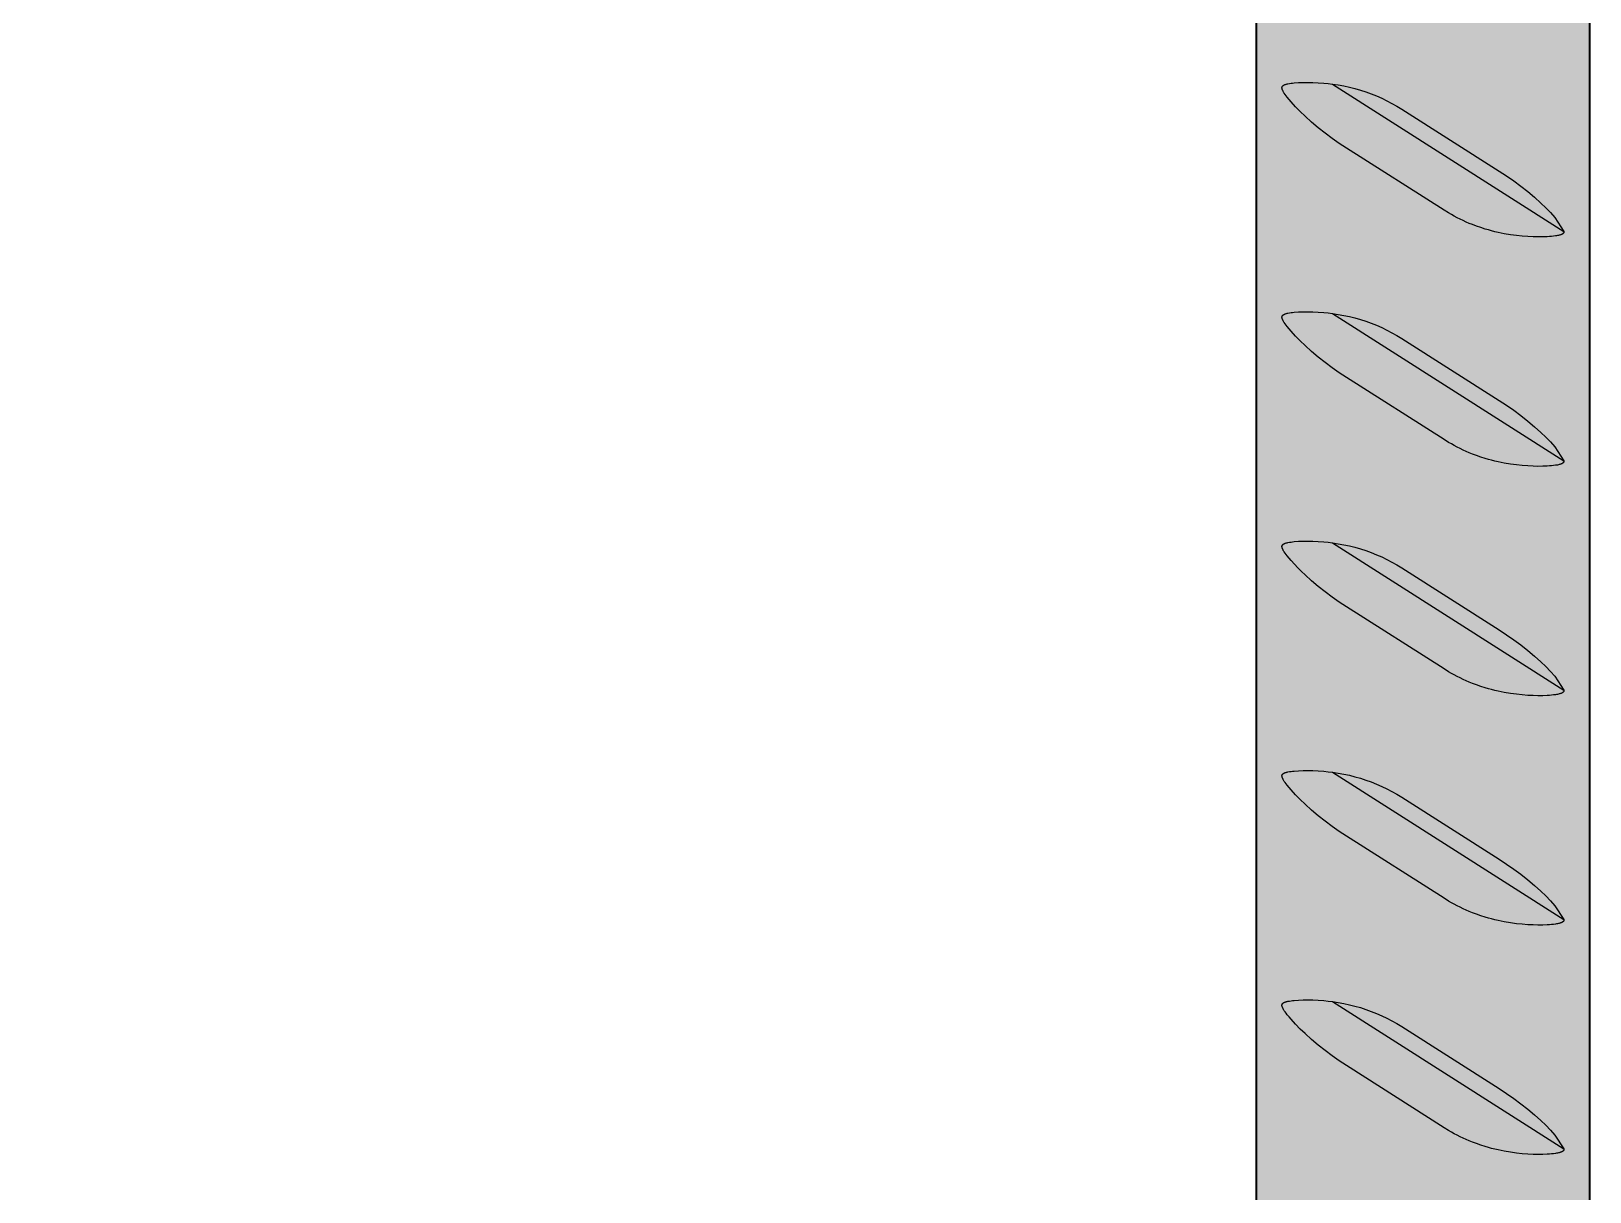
# Model space of a CAD drawing. Header units: millimetres. Extents: x -8 to 1608, y -703 to 404.
# Drawn here: x 1454.6 to 1529.3, y 291 to 346.7 of the extents above; entities that cross this region are included whole.
import ezdxf

# ---------------------------------------------------------------- set-up
doc = ezdxf.new("R2010")
doc.units = ezdxf.units.MM
doc.layers.add('Blocks', color=7, linetype='Continuous')
doc.layers.add('Blocks$Fill', color=7, linetype='Continuous', true_color=0xffffff)
doc.layers.add('Blocks$Inner', color=7, linetype='Continuous', lineweight=25, true_color=0x007f00)
doc.layers.add('Blocks$Outline', color=7, linetype='Continuous', lineweight=35, true_color=0xff3f3f)

# ---------------------------------------------------------------- blocks, each defined once
blk = doc.blocks.new('Rebar Coffee Table Side')
at = {"layer": 'Blocks$Fill'}
h = blk.add_hatch(color=256, dxfattribs=at)
h.paths.add_polyline_path([(94.85, 185.249), (95.1, 184.98), (108.803, 184.98), (550.85, 184.98), (550.85, 4), (550.851, 1.932), (550.855, 1.864), (550.861, 1.795), (550.869, 1.728), (550.879, 1.66), (550.892, 1.593), (550.907, 1.526), (550.924, 1.46), (550.944, 1.395), (550.966, 1.33), (550.99, 1.266), (551.016, 1.203), (551.044, 1.141), (551.074, 1.08), (551.107, 1.02), (551.141, 0.961), (551.178, 0.903), (551.216, 0.847), (551.257, 0.792), (551.299, 0.738), (551.343, 0.686), (551.389, 0.635), (551.436, 0.586), (551.485, 0.538), (551.536, 0.493), (551.588, 0.449), (551.642, 0.406), (551.697, 0.366), (551.753, 0.328), (551.811, 0.291), (551.87, 0.257), (551.93, 0.224), (551.991, 0.194), (552.053, 0.166), (552.116, 0.139), (552.18, 0.115), (552.245, 0.094), (552.311, 0.074), (552.377, 0.057), (552.443, 0.042), (552.51, 0.029), (552.578, 0.019), (552.646, 0.01), (552.714, 0.005), (552.782, 0.001), (552.85, 0), (564.919, 0.001), (564.987, 0.005), (565.055, 0.01), (565.123, 0.019), (565.19, 0.029), (565.257, 0.042), (565.324, 0.057), (565.39, 0.074), (565.455, 0.094), (565.52, 0.115), (565.584, 0.139), (565.647, 0.166), (565.709, 0.194), (565.77, 0.224), (565.83, 0.257), (565.889, 0.291), (565.947, 0.328), (566.004, 0.366), (566.059, 0.406), (566.112, 0.449), (566.165, 0.493), (566.215, 0.538), (566.264, 0.586), (566.312, 0.635), (566.358, 0.686), (566.402, 0.738), (566.444, 0.792), (566.484, 0.847), (566.523, 0.903), (566.559, 0.961), (566.594, 1.02), (566.626, 1.08), (566.656, 1.141), (566.685, 1.203), (566.711, 1.266), (566.735, 1.33), (566.757, 1.395), (566.776, 1.46), (566.793, 1.526), (566.808, 1.593), (566.821, 1.66), (566.832, 1.728), (566.84, 1.795), (566.846, 1.864), (566.849, 1.932), (566.85, 2), (566.85, 397), (559.345, 397), (550.851, 397), (550.85, 385.98), (429.135, 385.98), (428.886, 386), (546.85, 386), (547.85, 387), (547.85, 403), (546.85, 404), (98.85, 404), (97.85, 403), (97.85, 387), (98.85, 386), (216.815, 386), (216.565, 385.98), (95.1, 385.98), (94.851, 385.722), (94.85, 397), (91.783, 397), (87.794, 397), (86.355, 397), (78.85, 397), (78.85, 3), (78.851, 1.932), (78.855, 1.864), (78.861, 1.795), (78.869, 1.728), (78.879, 1.66), (78.892, 1.593), (78.907, 1.526), (78.924, 1.46), (78.944, 1.395), (78.966, 1.33), (78.99, 1.266), (79.016, 1.203), (79.044, 1.141), (79.074, 1.08), (79.107, 1.02), (79.141, 0.961), (79.178, 0.903), (79.216, 0.847), (79.257, 0.792), (79.299, 0.738), (79.343, 0.686), (79.389, 0.635), (79.436, 0.586), (79.485, 0.538), (79.536, 0.493), (79.588, 0.449), (79.642, 0.406), (79.697, 0.366), (79.753, 0.328), (79.811, 0.291), (79.87, 0.257), (79.93, 0.224), (79.991, 0.194), (80.053, 0.166), (80.116, 0.139), (80.18, 0.115), (80.245, 0.094), (80.311, 0.074), (80.377, 0.057), (80.443, 0.042), (80.51, 0.029), (80.578, 0.019), (80.646, 0.01), (80.714, 0.005), (80.782, 0.001), (80.85, 0), (92.919, 0.001), (92.987, 0.005), (93.055, 0.01), (93.123, 0.019), (93.19, 0.029), (93.257, 0.042), (93.324, 0.057), (93.39, 0.074), (93.455, 0.094), (93.52, 0.115), (93.584, 0.139), (93.647, 0.166), (93.709, 0.194), (93.77, 0.224), (93.83, 0.257), (93.889, 0.291), (93.947, 0.328), (94.004, 0.366), (94.059, 0.406), (94.112, 0.449), (94.165, 0.493), (94.215, 0.538), (94.264, 0.586), (94.312, 0.635), (94.358, 0.686), (94.402, 0.738), (94.444, 0.792), (94.484, 0.847), (94.523, 0.903), (94.559, 0.961), (94.594, 1.02), (94.626, 1.08), (94.656, 1.141), (94.685, 1.203), (94.711, 1.266), (94.735, 1.33), (94.757, 1.395), (94.776, 1.46), (94.793, 1.526), (94.808, 1.593), (94.821, 1.66), (94.832, 1.728), (94.84, 1.795), (94.846, 1.864), (94.849, 1.932), (94.85, 2)], flags=0)
h.paths.add_polyline_path([(322.147, 200.98), (95.1, 200.98), (94.851, 200.722), (94.85, 370.247), (95.1, 369.98), (108.803, 369.98), (550.85, 369.98), (550.85, 200.98), (404.73, 200.98), (323.635, 200.98)], flags=0)
at = {"layer": 'Blocks$Inner'}
for points in [[(566.85, 4), (566.85, 397)], [(272.73, 369.98), (338.73, 369.98), (404.73, 369.98), (550.85, 369.98), (550.85, 200.98), (404.73, 200.98), (338.73, 200.98), (272.73, 200.98)], [(554.518, 344.159), (554.788, 344.119), (555.057, 344.07), (555.325, 344.012), (555.59, 343.946), (555.853, 343.87), (556.113, 343.786), (556.371, 343.693), (556.625, 343.592), (556.875, 343.482), (557.122, 343.364), (557.365, 343.238), (557.603, 343.103), (557.837, 342.961), (562.507, 339.986), (562.859, 339.756), (563.204, 339.516), (563.541, 339.264), (563.87, 339.003), (564.19, 338.732), (564.503, 338.451), (564.734, 338.228), (564.959, 337.998), (565.175, 337.76), (565.609, 337.094), (565.61, 337.09), (565.609, 337.086), (565.609, 337.082), (565.609, 337.078), (565.609, 337.074), (565.608, 337.07), (565.608, 337.067), (565.607, 337.063), (565.606, 337.059), (565.605, 337.056), (565.604, 337.052), (565.603, 337.048), (565.602, 337.045), (565.601, 337.041), (565.599, 337.038), (565.598, 337.035), (565.597, 337.033), (565.596, 337.031), (565.594, 337.028), (565.592, 337.024), (565.59, 337.021), (565.588, 337.018), (565.586, 337.015), (565.583, 337.012), (565.581, 337.009), (565.578, 337.006), (565.576, 337.003), (565.573, 337), (565.57, 336.997), (565.567, 336.995), (565.565, 336.992), (565.562, 336.99), (565.559, 336.987), (565.555, 336.984), (565.551, 336.981), (565.547, 336.978), (565.543, 336.975), (565.538, 336.972), (565.534, 336.97), (565.53, 336.967), (565.526, 336.965), (565.517, 336.96), (565.508, 336.955), (565.499, 336.951), (565.49, 336.947), (565.477, 336.942), (565.464, 336.937), (565.451, 336.932), (565.438, 336.928), (565.412, 336.92), (565.385, 336.913), (565.342, 336.902), (565.297, 336.893), (565.252, 336.885), (565.207, 336.878), (565.113, 336.865), (565.018, 336.855), (564.915, 336.846), (564.81, 336.84), (564.592, 336.831), (564.365, 336.829), (564.129, 336.834), (563.875, 336.846), (563.61, 336.866), (563.328, 336.896), (563.047, 336.935), (562.748, 336.986), (562.451, 337.047), (562.296, 337.083), (562.142, 337.122), (561.989, 337.164), (561.836, 337.209), (561.623, 337.276), (561.412, 337.35), (561.222, 337.421), (561.072, 337.482), (560.924, 337.545), (560.776, 337.612), (560.63, 337.682), (560.49, 337.752), (560.352, 337.825), (560.215, 337.901), (560.08, 337.98), (559.864, 338.113), (555.193, 341.088), (554.841, 341.318), (554.497, 341.558), (554.16, 341.81), (553.831, 342.071), (553.51, 342.342), (553.198, 342.624), (552.966, 342.846), (552.742, 343.076), (552.525, 343.314), (552.432, 343.422), (552.342, 343.533), (552.291, 343.6), (552.242, 343.668), (552.204, 343.722), (552.187, 343.749), (552.169, 343.777), (552.156, 343.8), (552.143, 343.823), (552.131, 343.847), (552.125, 343.859), (552.12, 343.871), (552.116, 343.88), (552.112, 343.889), (552.109, 343.898), (552.105, 343.908), (552.102, 343.917), (552.1, 343.926), (552.097, 343.936), (552.096, 343.941), (552.095, 343.946), (552.094, 343.953), (552.093, 343.96), (552.092, 343.964), (552.092, 343.968), (552.091, 343.972), (552.091, 343.975), (552.091, 343.979), (552.091, 343.983), (552.091, 343.987), (552.091, 343.99), (552.091, 343.994), (552.092, 343.998), (552.092, 344.002), (552.092, 344.005), (552.093, 344.009), (552.094, 344.012), (552.094, 344.015), (552.095, 344.018), (552.096, 344.021), (552.097, 344.025), (552.098, 344.028), (552.099, 344.031), (552.101, 344.034), (552.102, 344.037), (552.103, 344.04), (552.105, 344.043), (552.106, 344.046), (552.108, 344.049), (552.11, 344.052), (552.111, 344.054), (552.113, 344.057), (552.116, 344.06), (552.118, 344.063), (552.12, 344.066), (552.123, 344.069), (552.125, 344.072), (552.128, 344.074), (552.13, 344.077), (552.133, 344.08), (552.136, 344.082), (552.139, 344.084), (552.142, 344.087), (552.145, 344.089), (552.148, 344.091), (552.154, 344.096), (552.157, 344.099), (552.161, 344.101), (552.165, 344.104), (552.169, 344.106), (552.178, 344.111), (552.186, 344.115), (552.194, 344.119), (552.203, 344.123), (552.211, 344.127), (552.22, 344.131), (552.232, 344.135), (552.243, 344.14), (552.255, 344.144), (552.267, 344.148), (552.291, 344.155), (552.315, 344.161), (552.342, 344.168), (552.37, 344.174), (552.448, 344.189), (552.526, 344.201), (552.604, 344.211), (552.682, 344.219), (552.891, 344.235), (553.108, 344.243), (553.335, 344.245), (553.571, 344.24), (553.831, 344.228), (554.091, 344.208), (554.304, 344.186), (554.518, 344.159), (565.609, 337.094)], [(554.518, 333.159), (554.788, 333.119), (555.057, 333.07), (555.325, 333.012), (555.59, 332.946), (555.853, 332.87), (556.113, 332.786), (556.371, 332.693), (556.625, 332.592), (556.875, 332.482), (557.122, 332.364), (557.365, 332.238), (557.603, 332.103), (557.837, 331.961), (562.507, 328.986), (562.859, 328.756), (563.204, 328.516), (563.541, 328.264), (563.87, 328.003), (564.19, 327.732), (564.503, 327.451), (564.734, 327.228), (564.959, 326.998), (565.175, 326.76), (565.609, 326.094), (565.61, 326.09), (565.609, 326.086), (565.609, 326.082), (565.609, 326.078), (565.609, 326.074), (565.608, 326.07), (565.608, 326.067), (565.607, 326.063), (565.606, 326.059), (565.605, 326.056), (565.604, 326.052), (565.603, 326.048), (565.602, 326.045), (565.601, 326.041), (565.599, 326.038), (565.598, 326.035), (565.597, 326.033), (565.596, 326.031), (565.594, 326.028), (565.592, 326.024), (565.59, 326.021), (565.588, 326.018), (565.586, 326.015), (565.583, 326.012), (565.581, 326.009), (565.578, 326.006), (565.576, 326.003), (565.573, 326), (565.57, 325.997), (565.567, 325.995), (565.565, 325.992), (565.562, 325.99), (565.559, 325.987), (565.555, 325.984), (565.551, 325.981), (565.547, 325.978), (565.543, 325.975), (565.538, 325.972), (565.534, 325.97), (565.53, 325.967), (565.526, 325.965), (565.517, 325.96), (565.508, 325.955), (565.499, 325.951), (565.49, 325.947), (565.477, 325.942), (565.464, 325.937), (565.451, 325.932), (565.438, 325.928), (565.412, 325.92), (565.385, 325.913), (565.342, 325.902), (565.297, 325.893), (565.252, 325.885), (565.207, 325.878), (565.113, 325.865), (565.018, 325.855), (564.915, 325.846), (564.81, 325.84), (564.592, 325.831), (564.365, 325.829), (564.129, 325.834), (563.875, 325.846), (563.61, 325.866), (563.328, 325.896), (563.047, 325.935), (562.748, 325.986), (562.451, 326.047), (562.296, 326.083), (562.142, 326.122), (561.989, 326.164), (561.836, 326.209), (561.623, 326.276), (561.412, 326.35), (561.222, 326.421), (561.072, 326.482), (560.924, 326.545), (560.776, 326.612), (560.63, 326.682), (560.49, 326.752), (560.352, 326.825), (560.215, 326.901), (560.08, 326.98), (559.864, 327.113), (555.193, 330.088), (554.841, 330.318), (554.497, 330.558), (554.16, 330.81), (553.831, 331.071), (553.51, 331.342), (553.198, 331.624), (552.966, 331.846), (552.742, 332.076), (552.525, 332.314), (552.432, 332.422), (552.342, 332.533), (552.291, 332.6), (552.242, 332.668), (552.204, 332.722), (552.187, 332.749), (552.169, 332.777), (552.156, 332.8), (552.143, 332.823), (552.131, 332.847), (552.125, 332.859), (552.12, 332.871), (552.116, 332.88), (552.112, 332.889), (552.109, 332.898), (552.105, 332.908), (552.102, 332.917), (552.1, 332.926), (552.097, 332.936), (552.096, 332.941), (552.095, 332.946), (552.094, 332.953), (552.093, 332.96), (552.092, 332.964), (552.092, 332.968), (552.091, 332.972), (552.091, 332.975), (552.091, 332.979), (552.091, 332.983), (552.091, 332.987), (552.091, 332.99), (552.091, 332.994), (552.092, 332.998), (552.092, 333.002), (552.092, 333.005), (552.093, 333.009), (552.094, 333.012), (552.094, 333.015), (552.095, 333.018), (552.096, 333.021), (552.097, 333.025), (552.098, 333.028), (552.099, 333.031), (552.101, 333.034), (552.102, 333.037), (552.103, 333.04), (552.105, 333.043), (552.106, 333.046), (552.108, 333.049), (552.11, 333.052), (552.111, 333.054), (552.113, 333.057), (552.116, 333.06), (552.118, 333.063), (552.12, 333.066), (552.123, 333.069), (552.125, 333.072), (552.128, 333.074), (552.13, 333.077), (552.133, 333.08), (552.136, 333.082), (552.139, 333.084), (552.142, 333.087), (552.145, 333.089), (552.148, 333.091), (552.154, 333.096), (552.157, 333.099), (552.161, 333.101), (552.165, 333.104), (552.169, 333.106), (552.178, 333.111), (552.186, 333.115), (552.194, 333.119), (552.203, 333.123), (552.211, 333.127), (552.22, 333.131), (552.232, 333.135), (552.243, 333.14), (552.255, 333.144), (552.267, 333.148), (552.291, 333.155), (552.315, 333.161), (552.342, 333.168), (552.37, 333.174), (552.448, 333.189), (552.526, 333.201), (552.604, 333.211), (552.682, 333.219), (552.891, 333.235), (553.108, 333.243), (553.335, 333.245), (553.571, 333.24), (553.831, 333.228), (554.091, 333.208), (554.304, 333.186), (554.518, 333.159), (565.609, 326.094)], [(554.518, 322.159), (554.788, 322.119), (555.057, 322.07), (555.325, 322.012), (555.59, 321.946), (555.853, 321.87), (556.113, 321.786), (556.371, 321.693), (556.625, 321.592), (556.875, 321.482), (557.122, 321.364), (557.365, 321.238), (557.603, 321.103), (557.837, 320.961), (562.507, 317.986), (562.859, 317.756), (563.204, 317.516), (563.541, 317.264), (563.87, 317.003), (564.19, 316.732), (564.503, 316.451), (564.734, 316.228), (564.959, 315.998), (565.175, 315.76), (565.609, 315.094), (565.61, 315.09), (565.609, 315.086), (565.609, 315.082), (565.609, 315.078), (565.609, 315.074), (565.608, 315.07), (565.608, 315.067), (565.607, 315.063), (565.606, 315.059), (565.605, 315.056), (565.604, 315.052), (565.603, 315.048), (565.602, 315.045), (565.601, 315.041), (565.599, 315.038), (565.598, 315.035), (565.597, 315.033), (565.596, 315.031), (565.594, 315.028), (565.592, 315.024), (565.59, 315.021), (565.588, 315.018), (565.586, 315.015), (565.583, 315.012), (565.581, 315.009), (565.578, 315.006), (565.576, 315.003), (565.573, 315), (565.57, 314.997), (565.567, 314.995), (565.565, 314.992), (565.562, 314.99), (565.559, 314.987), (565.555, 314.984), (565.551, 314.981), (565.547, 314.978), (565.543, 314.975), (565.538, 314.972), (565.534, 314.97), (565.53, 314.967), (565.526, 314.965), (565.517, 314.96), (565.508, 314.955), (565.499, 314.951), (565.49, 314.947), (565.477, 314.942), (565.464, 314.937), (565.451, 314.932), (565.438, 314.928), (565.412, 314.92), (565.385, 314.913), (565.342, 314.902), (565.297, 314.893), (565.252, 314.885), (565.207, 314.878), (565.113, 314.865), (565.018, 314.855), (564.915, 314.846), (564.81, 314.84), (564.592, 314.831), (564.365, 314.829), (564.129, 314.834), (563.875, 314.846), (563.61, 314.866), (563.328, 314.896), (563.047, 314.935), (562.748, 314.986), (562.451, 315.047), (562.296, 315.083), (562.142, 315.122), (561.989, 315.164), (561.836, 315.209), (561.623, 315.276), (561.412, 315.35), (561.222, 315.421), (561.072, 315.482), (560.924, 315.545), (560.776, 315.612), (560.63, 315.682), (560.49, 315.752), (560.352, 315.825), (560.215, 315.901), (560.08, 315.98), (559.864, 316.113), (555.193, 319.088), (554.841, 319.318), (554.497, 319.558), (554.16, 319.81), (553.831, 320.071), (553.51, 320.342), (553.198, 320.624), (553.023, 320.79), (552.853, 320.96), (552.687, 321.135), (552.525, 321.314), (552.432, 321.422), (552.342, 321.533), (552.291, 321.6), (552.242, 321.668), (552.204, 321.722), (552.187, 321.749), (552.169, 321.777), (552.156, 321.8), (552.143, 321.823), (552.131, 321.847), (552.125, 321.859), (552.12, 321.871), (552.116, 321.88), (552.112, 321.889), (552.109, 321.898), (552.105, 321.908), (552.102, 321.917), (552.1, 321.926), (552.097, 321.936), (552.096, 321.941), (552.095, 321.946), (552.094, 321.953), (552.093, 321.96), (552.092, 321.964), (552.092, 321.968), (552.091, 321.972), (552.091, 321.975), (552.091, 321.979), (552.091, 321.983), (552.091, 321.987), (552.091, 321.99), (552.091, 321.994), (552.092, 321.998), (552.092, 322.002), (552.092, 322.005), (552.093, 322.009), (552.094, 322.012), (552.094, 322.015), (552.095, 322.018), (552.096, 322.021), (552.097, 322.025), (552.098, 322.028), (552.099, 322.031), (552.101, 322.034), (552.102, 322.037), (552.103, 322.04), (552.105, 322.043), (552.106, 322.046), (552.108, 322.049), (552.11, 322.052), (552.111, 322.054), (552.113, 322.057), (552.116, 322.06), (552.118, 322.063), (552.12, 322.066), (552.123, 322.069), (552.125, 322.072), (552.128, 322.074), (552.13, 322.077), (552.133, 322.08), (552.136, 322.082), (552.139, 322.084), (552.142, 322.087), (552.145, 322.089), (552.148, 322.091), (552.154, 322.096), (552.157, 322.099), (552.161, 322.101), (552.165, 322.104), (552.169, 322.106), (552.178, 322.111), (552.186, 322.115), (552.194, 322.119), (552.203, 322.123), (552.211, 322.127), (552.22, 322.131), (552.232, 322.135), (552.243, 322.14), (552.255, 322.144), (552.267, 322.148), (552.291, 322.155), (552.315, 322.161), (552.342, 322.168), (552.37, 322.174), (552.448, 322.189), (552.526, 322.201), (552.604, 322.211), (552.682, 322.219), (552.891, 322.235), (553.108, 322.243), (553.335, 322.245), (553.571, 322.24), (553.831, 322.228), (554.091, 322.208), (554.304, 322.186), (554.518, 322.159), (565.609, 315.094)], [(554.518, 311.159), (554.788, 311.119), (555.057, 311.07), (555.325, 311.012), (555.59, 310.946), (555.853, 310.87), (556.113, 310.786), (556.371, 310.693), (556.625, 310.592), (556.875, 310.482), (557.122, 310.364), (557.365, 310.238), (557.603, 310.103), (557.837, 309.961), (562.507, 306.986), (562.859, 306.756), (563.204, 306.516), (563.541, 306.264), (563.87, 306.003), (564.19, 305.732), (564.503, 305.451), (564.734, 305.228), (564.959, 304.998), (565.175, 304.76), (565.609, 304.094), (565.61, 304.09), (565.609, 304.086), (565.609, 304.082), (565.609, 304.078), (565.609, 304.074), (565.608, 304.07), (565.608, 304.067), (565.607, 304.063), (565.606, 304.059), (565.605, 304.056), (565.604, 304.052), (565.603, 304.048), (565.602, 304.045), (565.601, 304.041), (565.599, 304.038), (565.598, 304.035), (565.597, 304.033), (565.596, 304.031), (565.594, 304.028), (565.592, 304.024), (565.59, 304.021), (565.588, 304.018), (565.586, 304.015), (565.583, 304.012), (565.581, 304.009), (565.578, 304.006), (565.576, 304.003), (565.573, 304), (565.57, 303.997), (565.567, 303.995), (565.565, 303.992), (565.562, 303.99), (565.559, 303.987), (565.555, 303.984), (565.551, 303.981), (565.547, 303.978), (565.543, 303.975), (565.538, 303.972), (565.534, 303.97), (565.53, 303.967), (565.526, 303.965), (565.517, 303.96), (565.508, 303.955), (565.499, 303.951), (565.49, 303.947), (565.477, 303.942), (565.464, 303.937), (565.451, 303.932), (565.438, 303.928), (565.412, 303.92), (565.385, 303.913), (565.342, 303.902), (565.297, 303.893), (565.252, 303.885), (565.207, 303.878), (565.113, 303.865), (565.018, 303.855), (564.915, 303.846), (564.81, 303.84), (564.592, 303.831), (564.365, 303.829), (564.129, 303.834), (563.875, 303.846), (563.61, 303.866), (563.328, 303.896), (563.047, 303.935), (562.748, 303.986), (562.451, 304.047), (562.296, 304.083), (562.142, 304.122), (561.989, 304.164), (561.836, 304.209), (561.623, 304.276), (561.412, 304.35), (561.222, 304.421), (561.072, 304.482), (560.924, 304.545), (560.776, 304.612), (560.63, 304.682), (560.49, 304.752), (560.352, 304.825), (560.215, 304.901), (560.08, 304.98), (559.864, 305.113), (555.193, 308.088), (554.841, 308.318), (554.497, 308.558), (554.16, 308.81), (553.831, 309.071), (553.51, 309.342), (553.198, 309.624), (552.966, 309.846), (552.742, 310.076), (552.525, 310.314), (552.432, 310.422), (552.342, 310.533), (552.291, 310.6), (552.242, 310.668), (552.204, 310.722), (552.187, 310.749), (552.169, 310.777), (552.156, 310.8), (552.143, 310.823), (552.131, 310.847), (552.125, 310.859), (552.12, 310.871), (552.116, 310.88), (552.112, 310.889), (552.109, 310.898), (552.105, 310.908), (552.102, 310.917), (552.1, 310.926), (552.097, 310.936), (552.096, 310.941), (552.095, 310.946), (552.094, 310.953), (552.093, 310.96), (552.092, 310.964), (552.092, 310.968), (552.091, 310.972), (552.091, 310.975), (552.091, 310.979), (552.091, 310.983), (552.091, 310.987), (552.091, 310.99), (552.091, 310.994), (552.092, 310.998), (552.092, 311.002), (552.092, 311.005), (552.093, 311.009), (552.094, 311.012), (552.094, 311.015), (552.095, 311.018), (552.096, 311.021), (552.097, 311.025), (552.098, 311.028), (552.099, 311.031), (552.101, 311.034), (552.102, 311.037), (552.103, 311.04), (552.105, 311.043), (552.106, 311.046), (552.108, 311.049), (552.11, 311.052), (552.111, 311.054), (552.113, 311.057), (552.116, 311.06), (552.118, 311.063), (552.12, 311.066), (552.123, 311.069), (552.125, 311.072), (552.128, 311.074), (552.13, 311.077), (552.133, 311.08), (552.136, 311.082), (552.139, 311.084), (552.142, 311.087), (552.145, 311.089), (552.148, 311.091), (552.154, 311.096), (552.157, 311.099), (552.161, 311.101), (552.165, 311.104), (552.169, 311.106), (552.178, 311.111), (552.186, 311.115), (552.194, 311.119), (552.203, 311.123), (552.211, 311.127), (552.22, 311.131), (552.232, 311.135), (552.243, 311.14), (552.255, 311.144), (552.267, 311.148), (552.291, 311.155), (552.315, 311.161), (552.342, 311.168), (552.37, 311.174), (552.448, 311.189), (552.526, 311.201), (552.604, 311.211), (552.682, 311.219), (552.891, 311.235), (553.108, 311.243), (553.335, 311.245), (553.571, 311.24), (553.831, 311.228), (554.091, 311.208), (554.304, 311.186), (554.518, 311.159), (565.609, 304.094)], [(554.518, 300.159), (554.788, 300.119), (555.057, 300.07), (555.325, 300.012), (555.59, 299.946), (555.853, 299.87), (556.113, 299.786), (556.371, 299.693), (556.625, 299.592), (556.875, 299.482), (557.122, 299.364), (557.365, 299.238), (557.603, 299.103), (557.837, 298.961), (562.507, 295.986), (562.859, 295.756), (563.204, 295.516), (563.541, 295.264), (563.87, 295.003), (564.19, 294.732), (564.503, 294.451), (564.734, 294.228), (564.959, 293.998), (565.175, 293.76), (565.609, 293.094), (565.61, 293.09), (565.609, 293.086), (565.609, 293.082), (565.609, 293.078), (565.609, 293.074), (565.608, 293.07), (565.608, 293.067), (565.607, 293.063), (565.606, 293.059), (565.605, 293.056), (565.604, 293.052), (565.603, 293.048), (565.602, 293.045), (565.601, 293.041), (565.599, 293.038), (565.598, 293.035), (565.597, 293.033), (565.596, 293.031), (565.594, 293.028), (565.592, 293.024), (565.59, 293.021), (565.588, 293.018), (565.586, 293.015), (565.583, 293.012), (565.581, 293.009), (565.578, 293.006), (565.576, 293.003), (565.573, 293), (565.57, 292.997), (565.567, 292.995), (565.565, 292.992), (565.562, 292.99), (565.559, 292.987), (565.555, 292.984), (565.551, 292.981), (565.547, 292.978), (565.543, 292.975), (565.538, 292.972), (565.534, 292.97), (565.53, 292.967), (565.526, 292.965), (565.517, 292.96), (565.508, 292.955), (565.499, 292.951), (565.49, 292.947), (565.477, 292.942), (565.464, 292.937), (565.451, 292.932), (565.438, 292.928), (565.412, 292.92), (565.385, 292.913), (565.342, 292.902), (565.297, 292.893), (565.252, 292.885), (565.207, 292.878), (565.113, 292.865), (565.018, 292.855), (564.915, 292.846), (564.81, 292.84), (564.592, 292.831), (564.365, 292.829), (564.129, 292.834), (563.875, 292.846), (563.61, 292.866), (563.328, 292.896), (563.047, 292.935), (562.748, 292.986), (562.451, 293.047), (562.296, 293.083), (562.142, 293.122), (561.989, 293.164), (561.836, 293.209), (561.623, 293.276), (561.412, 293.35), (561.222, 293.421), (561.072, 293.482), (560.924, 293.545), (560.776, 293.612), (560.63, 293.682), (560.49, 293.752), (560.352, 293.825), (560.215, 293.901), (560.08, 293.98), (559.864, 294.113), (555.193, 297.088), (554.841, 297.318), (554.497, 297.558), (554.16, 297.81), (553.831, 298.071), (553.51, 298.342), (553.198, 298.624), (552.966, 298.846), (552.742, 299.076), (552.525, 299.314), (552.432, 299.422), (552.342, 299.533), (552.291, 299.6), (552.242, 299.668), (552.204, 299.722), (552.187, 299.749), (552.169, 299.777), (552.156, 299.8), (552.143, 299.823), (552.131, 299.847), (552.125, 299.859), (552.12, 299.871), (552.116, 299.88), (552.112, 299.889), (552.109, 299.898), (552.105, 299.908), (552.102, 299.917), (552.1, 299.926), (552.097, 299.936), (552.096, 299.941), (552.095, 299.946), (552.094, 299.953), (552.093, 299.96), (552.092, 299.964), (552.092, 299.968), (552.091, 299.972), (552.091, 299.975), (552.091, 299.979), (552.091, 299.983), (552.091, 299.987), (552.091, 299.99), (552.091, 299.994), (552.092, 299.998), (552.092, 300.002), (552.092, 300.005), (552.093, 300.009), (552.094, 300.012), (552.094, 300.015), (552.095, 300.018), (552.096, 300.021), (552.097, 300.025), (552.098, 300.028), (552.099, 300.031), (552.101, 300.034), (552.102, 300.037), (552.103, 300.04), (552.105, 300.043), (552.106, 300.046), (552.108, 300.049), (552.11, 300.052), (552.111, 300.054), (552.113, 300.057), (552.116, 300.06), (552.118, 300.063), (552.12, 300.066), (552.123, 300.069), (552.125, 300.072), (552.128, 300.074), (552.13, 300.077), (552.133, 300.08), (552.136, 300.082), (552.139, 300.084), (552.142, 300.087), (552.145, 300.089), (552.148, 300.091), (552.154, 300.096), (552.157, 300.099), (552.161, 300.101), (552.165, 300.104), (552.169, 300.106), (552.178, 300.111), (552.186, 300.115), (552.194, 300.119), (552.203, 300.123), (552.211, 300.127), (552.22, 300.131), (552.232, 300.135), (552.243, 300.14), (552.255, 300.144), (552.267, 300.148), (552.291, 300.155), (552.315, 300.161), (552.342, 300.168), (552.37, 300.174), (552.448, 300.189), (552.526, 300.201), (552.604, 300.211), (552.682, 300.219), (552.891, 300.235), (553.108, 300.243), (553.335, 300.245), (553.571, 300.24), (553.831, 300.228), (554.091, 300.208), (554.304, 300.186), (554.518, 300.159), (565.609, 293.094)]]:
    blk.add_lwpolyline(points, dxfattribs=at)
at = {"layer": 'Blocks$Outline'}
for points in [[(566.85, 4), (566.85, 397), (559.345, 397)], [(94.85, 370.247), (95.1, 369.98), (108.803, 369.98), (119.803, 369.98), (130.803, 369.98), (272.73, 369.98), (338.73, 369.98), (404.73, 369.98), (550.85, 369.98), (550.85, 200.98), (404.73, 200.98), (338.73, 200.98), (323.635, 200.98)]]:
    blk.add_lwpolyline(points, dxfattribs=at)

msp = doc.modelspace()

# ---------------------------------------------------------------- block references
at = {"layer": 'Blocks'}
msp.add_blockref('Rebar Coffee Table Side', (962.443, 0), dxfattribs=at)

doc.saveas('drawing.dxf')
